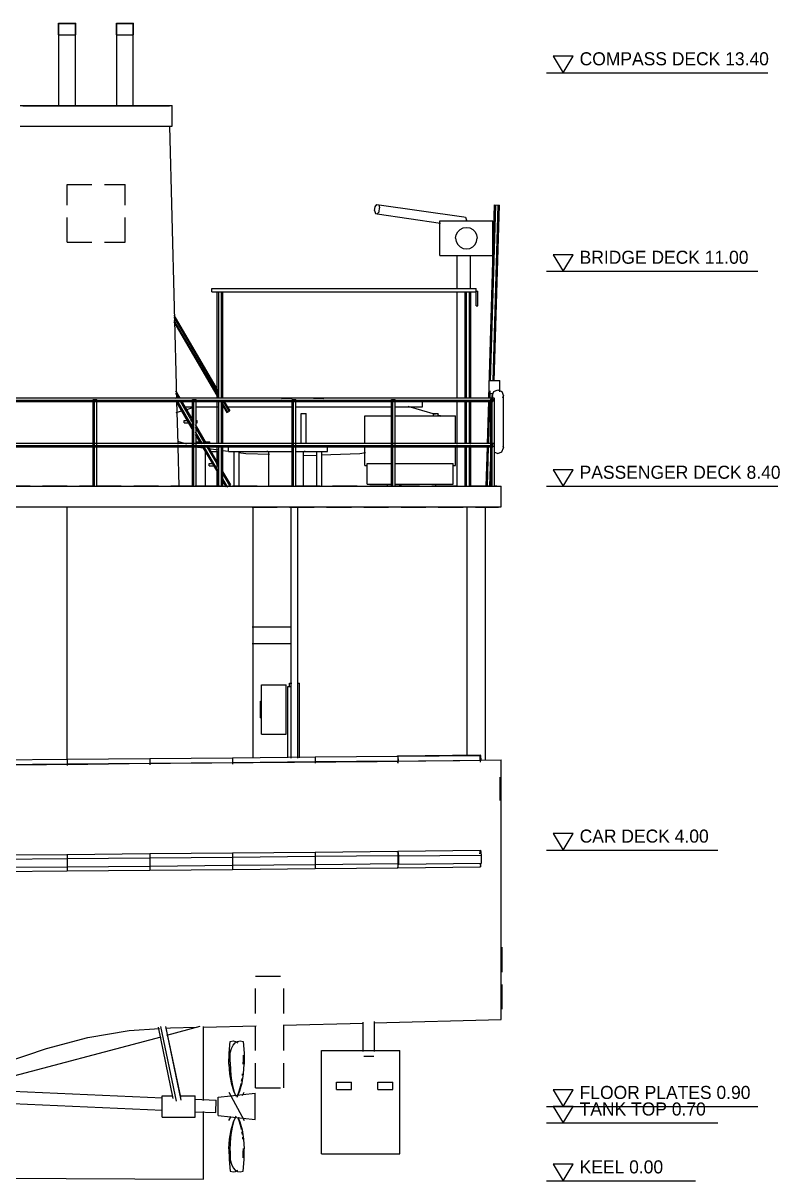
# Model space of a CAD drawing. Extents: x 5 to 836, y 5 to 589.
# Drawn here: x 321.2 to 412.7, y 159 to 299 of the extents above; entities that cross this region are included whole.
import ezdxf

# ---------------------------------------------------------------- set-up
doc = ezdxf.new("R2010")
doc.units = 0
doc.linetypes.add('DASHED', pattern=[4.5, 3, -1.5])
for name, color, linetype in [('DETAIL', 8, 'CONTINUOUS'), ('DIM', 3, 'CONTINUOUS'), ('MARKING', 4, 'DASHED'), ('OUTLINE', 7, 'CONTINUOUS'), ('TEXT', 7, 'CONTINUOUS')]:
    doc.layers.add(name, color=color, linetype=linetype)

msp = doc.modelspace()

# ---------------------------------------------------------------- linework, layer by layer
at = {"layer": 'DETAIL'}
for p, q in [((325.46, 299), (327.54, 299)), ((325.5, 298.95), (327.5, 298.95)), ((332.46, 299), (334.54, 299)), ((332.5, 298.95), (334.5, 298.95)), ((325.46, 297.6), (327.54, 297.6)), ((332.46, 297.6), (334.54, 297.6)), ((320.8, 289.05), (339.2, 289.05)), ((321.2, 289), (338.8, 289)), ((320.8, 286.55), (339.2, 286.55)), ((363.7, 276.34), (363.77, 276.8)), ((363.7, 276.34), (363.8, 275.98)), ((363.77, 276.8), (363.98, 277.07)), ((363.8, 275.98), (364.02, 275.93)), ((363.98, 277.07), (364.2, 277.02)), ((364.02, 275.93), (364.23, 276.2)), ((364.2, 277.02), (364.3, 276.66)), ((364.23, 276.2), (364.3, 276.66)), ((377.51, 253.64), (378.2, 277.01)), ((377.72, 255.74), (378.35, 277)), ((378.02, 255.73), (378.65, 277)), ((378.17, 255.72), (378.8, 276.99)), ((378.2, 277.01), (378.8, 276.99)), ((371.6, 270.9), (371.6, 275.1)), ((371.6, 275.1), (378, 275.1)), ((374.44, 275.52), (374.48, 275.57)), ((374.48, 275.57), (374.7, 275.52)), ((374.7, 275.52), (374.8, 275.16)), ((374.78, 275.03), (374.8, 275.16)), ((378, 270.9), (378, 275.1)), ((373.5, 273), (373.56, 273.4)), ((373.5, 273), (373.56, 272.6)), ((373.56, 273.4), (373.75, 273.76)), ((373.75, 273.76), (374.04, 274.05)), ((374.04, 274.05), (374.4, 274.24)), ((374.4, 274.24), (374.8, 274.3)), ((374.8, 274.3), (375.2, 274.24)), ((375.2, 274.24), (375.56, 274.05)), ((375.56, 274.05), (375.85, 273.76)), ((375.85, 273.76), (376.04, 273.4)), ((376.04, 273.4), (376.1, 273)), ((376.04, 272.6), (376.1, 273)), ((373.56, 272.6), (373.75, 272.24)), ((373.75, 272.24), (374.04, 271.95)), ((374.04, 271.95), (374.4, 271.76)), ((374.4, 271.76), (374.8, 271.7)), ((374.8, 271.7), (375.2, 271.76)), ((375.2, 271.76), (375.56, 271.95)), ((375.56, 271.95), (375.85, 272.24)), ((375.85, 272.24), (376.04, 272.6)), ((371.6, 270.9), (378, 270.9)), ((344, 266.5), (344, 266.9)), ((344, 266.9), (376, 266.9)), ((344, 266.5), (376, 266.5)), ((344.65, 253.63), (344.65, 266.5)), ((344.83, 253.63), (344.83, 266.5)), ((345.18, 253.63), (345.18, 266.5)), ((345.35, 253.63), (345.35, 266.5)), ((374.65, 253.63), (374.65, 266.5)), ((374.83, 253.63), (374.83, 266.5)), ((375.18, 253.63), (375.18, 266.5)), ((375.35, 253.63), (375.35, 266.5)), ((376, 264.8), (376, 266.9)), ((376, 266.6), (376.2, 266.6)), ((376.2, 264.8), (376.2, 266.6)), ((376, 264.8), (376.2, 264.8)), ((339.4, 263.68), (344.76, 254.51)), ((339.42, 263.45), (344.78, 254.28)), ((339.41, 262.88), (344.77, 253.71)), ((339.42, 263.05), (344.79, 253.88)), ((377.55, 254.2), (377.55, 255.8)), ((377.55, 255.8), (378.85, 255.8)), ((378.85, 254.41), (378.85, 255.8)), ((286.53, 253.7), (378, 253.7)), ((286.81, 253.42), (378, 253.42)), ((329.64, 253.5), (330.1, 253.5)), ((329.64, 243), (329.64, 253.5)), ((329.82, 243), (329.82, 253.5)), ((330.1, 243), (330.1, 253.5)), ((339.59, 254.55), (340.12, 253.65)), ((339.59, 253.66), (339.63, 253.6)), ((339.61, 254.24), (339.96, 253.63)), ((341.67, 253.5), (342.12, 253.5)), ((341.67, 243), (341.67, 253.5)), ((341.84, 243), (341.84, 253.5)), ((342.12, 243), (342.12, 253.5)), ((353.7, 253.5), (354.15, 253.5)), ((353.7, 243), (353.7, 253.5)), ((353.87, 243), (353.87, 253.5)), ((354.15, 243), (354.15, 253.5)), ((365.72, 253.5), (366.18, 253.5)), ((365.72, 243), (365.72, 253.5)), ((365.9, 243), (365.9, 253.5)), ((366.18, 243), (366.18, 253.5)), ((377.55, 254.2), (378.03, 254.2)), ((377.66, 253.64), (377.69, 254.55)), ((377.75, 253.5), (377.92, 253.74)), ((377.75, 253.5), (377.92, 253.26)), ((377.75, 253.5), (378.2, 253.5)), ((377.75, 243), (377.75, 253.5)), ((377.92, 253.74), (378.2, 253.65)), ((377.92, 243), (377.92, 253.5)), ((377.96, 253.63), (377.98, 254.26)), ((378, 253.25), (378, 253.7)), ((378.2, 243), (378.2, 253.65)), ((287.02, 253.25), (378, 253.25)), ((339.64, 253.28), (341.76, 249.67)), ((339.84, 253.24), (341.78, 249.92)), ((340.17, 253.27), (341.76, 250.56)), ((340.33, 253.29), (341.78, 250.81)), ((340.5, 252.73), (340.5, 253.27)), ((340.64, 252.6), (341.76, 252.6)), ((342.04, 252.6), (344.76, 252.6)), ((344.65, 248.11), (344.65, 253.28)), ((344.83, 248.11), (344.83, 253.28)), ((345.18, 248.11), (345.18, 253.28)), ((345.3, 252.8), (345.83, 251.9)), ((345.31, 252.98), (345.91, 251.95)), ((345.32, 252.6), (345.53, 252.6)), ((345.35, 248.11), (345.35, 253.28)), ((345.38, 253.26), (346.09, 252.05)), ((345.5, 253.25), (346.17, 252.1)), ((345.81, 252.6), (353.78, 252.6)), ((345.91, 251.95), (346.17, 252.1)), ((354.13, 252.6), (365.73, 252.6)), ((366.15, 252.6), (369.5, 252.6)), ((369.5, 252.6), (369.5, 253.27)), ((374.65, 248.11), (374.65, 253.28)), ((374.83, 248.11), (374.83, 253.28)), ((375.18, 248.11), (375.18, 253.28)), ((375.35, 248.11), (375.35, 253.28)), ((377.35, 248.12), (377.5, 253.29)), ((377.5, 248.11), (377.65, 253.29)), ((377.92, 253.26), (378.2, 253.35)), ((340.64, 250.65), (340.64, 250.95)), ((340.64, 250.95), (341.27, 250.95)), ((340.64, 250.65), (341.47, 250.65)), ((341.41, 250.95), (341.75, 250.95)), ((342.03, 250.95), (342.24, 250.95)), ((342.03, 250.65), (342.24, 250.65)), ((342.24, 250.65), (342.24, 250.95)), ((345.83, 251.9), (345.91, 251.95)), ((354.8, 251.8), (355.4, 251.8)), ((354.8, 248.14), (354.8, 251.8)), ((355.4, 248.14), (355.4, 251.8)), ((362.5, 248.16), (362.5, 251.5)), ((370.8, 251.46), (370.8, 251.8)), ((370.8, 251.8), (371.4, 251.8)), ((371.4, 251.46), (371.4, 251.8)), ((371.63, 251.54), (371.73, 251.44)), ((373.5, 248.16), (373.5, 251.5)), ((377.8, 248.1), (377.89, 251.11)), ((341.99, 250.45), (343.33, 248.16)), ((341.99, 249.56), (342.84, 248.11)), ((342, 250.13), (343.17, 248.14)), ((342, 249.24), (342.64, 248.16)), ((286.11, 247.92), (378, 247.92)), ((286.53, 248.2), (378, 248.2)), ((342.16, 248.11), (342.16, 248.35)), ((342.16, 248.35), (342.79, 248.35)), ((342.85, 247.8), (344.79, 244.48)), ((342.93, 248.35), (343.76, 248.35)), ((343.54, 247.8), (344.78, 245.69)), ((343.76, 248.11), (343.76, 248.35)), ((346, 247.2), (346, 247.8)), ((346, 247.8), (353.74, 247.8)), ((354.09, 247.8), (358, 247.8)), ((358, 247.2), (358, 247.8)), ((377.75, 248), (377.92, 248.24)), ((377.75, 248), (377.92, 247.76)), ((377.92, 248.24), (378.2, 248.15)), ((377.92, 247.76), (378.2, 247.85)), ((378, 247.75), (378, 248.2)), ((285.9, 247.75), (378, 247.75)), ((343.05, 247.75), (344.78, 244.79)), ((343.25, 247.2), (343.39, 247.2)), ((343.25, 243), (343.25, 247.2)), ((343.38, 247.78), (344.79, 245.37)), ((343.8, 247.2), (344.75, 247.2)), ((344.65, 243), (344.65, 247.76)), ((344.75, 245.82), (344.75, 247.2)), ((344.83, 243), (344.83, 247.76)), ((345.18, 243), (345.18, 247.76)), ((345.35, 243), (345.35, 247.76)), ((346, 247.2), (353.74, 247.2)), ((346.7, 243), (346.7, 247.2)), ((347.3, 243), (347.3, 247.2)), ((350.75, 247.2), (350.75, 247.27)), ((350.9, 243), (350.9, 247.2)), ((354.09, 247.2), (358, 247.2)), ((355.1, 243), (355.1, 247.2)), ((355.25, 247.2), (355.25, 247.27)), ((356.7, 243), (356.7, 247.2)), ((357.3, 243), (357.3, 247.2)), ((362.5, 245.5), (362.5, 247.75)), ((373.5, 245.5), (373.5, 247.75)), ((374.65, 243), (374.65, 247.76)), ((374.83, 243), (374.83, 247.76)), ((375.18, 243), (375.18, 247.76)), ((375.35, 243), (375.35, 247.76)), ((377.2, 243.01), (377.34, 247.77)), ((377.35, 243), (377.49, 247.76)), ((377.65, 243), (377.79, 247.75)), ((343.68, 245.75), (344.24, 245.75)), ((343.68, 245.45), (343.68, 245.75)), ((343.68, 245.45), (344.45, 245.45)), ((344.51, 245.75), (344.72, 245.75)), ((362.8, 243.25), (362.8, 245.75)), ((362.8, 245.75), (365.73, 245.75)), ((366.15, 245.75), (373.2, 245.75)), ((373.2, 243.25), (373.2, 245.75)), ((377.8, 242.99), (377.88, 245.79)), ((344.75, 243), (344.75, 244.79)), ((345.31, 244.78), (346.26, 243.15)), ((345.31, 243.89), (345.87, 242.92)), ((345.32, 244.46), (346.13, 243.08)), ((149, 243), (379, 243)), ((345.32, 243.57), (345.71, 242.91)), ((345.87, 242.92), (346.13, 243.08)), ((346.13, 243.08), (346.26, 243.15)), ((362.8, 243.25), (365.73, 243.25)), ((365.25, 243), (365.25, 243.28)), ((366.15, 243.25), (373.2, 243.25)), ((366.75, 243), (366.75, 243.28)), ((366.9, 243), (366.9, 243.28)), ((371.1, 243), (371.1, 243.28)), ((377.2, 243.01), (377.8, 242.99)), ((379, 240.5), (379, 243)), ((149, 240.5), (379, 240.5)), ((326.5, 209.92), (326.5, 240.5)), ((349, 210.13), (349, 240.5)), ((353.6, 210.12), (353.6, 240.49)), ((354.4, 210.12), (354.4, 240.49)), ((348.89, 226), (353.65, 226)), ((348.89, 224), (353.65, 224)), ((350, 213), (350, 219)), ((350, 219), (353, 219)), ((353, 213), (353, 219)), ((353.2, 210.15), (353.2, 218.8)), ((353.2, 218.8), (353.6, 218.8)), ((353.4, 218.71), (353.4, 219.2)), ((353.4, 219.2), (353.67, 219.2)), ((354.33, 219.2), (354.6, 219.2)), ((354.6, 210.17), (354.6, 219.2)), ((350, 213), (353, 213)), ((326.5, 209.99), (336.5, 210.07)), ((336.5, 210.07), (346.5, 210.16)), ((336.5, 210.07), (336.5, 209.31)), ((346.5, 210.16), (356.5, 210.26)), ((346.5, 210.16), (346.5, 209.4)), ((356.49, 210.26), (366.5, 210.36)), ((356.5, 210.26), (356.5, 209.7)), ((356.5, 210.26), (356.5, 210.06)), ((356.5, 210.26), (356.5, 209.49)), ((366.47, 210.39), (376.47, 210.5)), ((366.47, 210.39), (366.52, 210.34)), ((366.47, 210.32), (366.47, 210.39)), ((366.5, 210.36), (366.5, 209.8)), ((366.52, 210.34), (376.52, 210.45)), ((366.52, 210.34), (366.54, 209.77)), ((376.46, 209.96), (376.47, 210.5)), ((376.47, 210.5), (376.52, 210.45)), ((376.52, 210.45), (376.54, 209.88)), ((316.5, 209.91), (326.5, 209.99)), ((316.5, 209.35), (326.5, 209.43)), ((326.5, 209.99), (326.5, 209.22)), ((326.5, 209.43), (336.5, 209.51)), ((336.5, 209.51), (346.5, 209.6)), ((346.5, 209.6), (356.5, 209.7)), ((356.5, 209.7), (366.5, 209.8)), ((356.5, 209.7), (356.5, 209.49)), ((366.5, 209.8), (366.5, 209.53)), ((366.52, 209.58), (366.54, 209.77)), ((366.54, 209.77), (376.54, 209.88)), ((376.39, 209.95), (376.46, 209.96)), ((376.46, 209.96), (376.48, 209.83)), ((376.51, 209.63), (376.54, 209.88)), ((379, 178.51), (379, 209.9)), ((378.9, 205), (378.9, 207.8)), ((356.49, 198.76), (366.49, 198.86)), ((366.48, 198.73), (366.5, 198.86)), ((366.49, 198.86), (366.5, 198.36)), ((366.49, 198.86), (366.49, 198.8)), ((366.5, 198.86), (376.5, 198.97)), ((366.5, 198.86), (366.57, 198.29)), ((376.43, 198.54), (376.5, 198.97)), ((376.5, 198.97), (376.57, 198.4)), ((378.93, 199), (379, 199)), ((316.49, 198.41), (326.49, 198.48)), ((316.5, 197.91), (326.5, 197.98)), ((326.49, 198.48), (336.49, 198.57)), ((326.49, 198.49), (326.51, 196.48)), ((326.5, 197.98), (336.5, 198.07)), ((336.49, 198.57), (346.49, 198.66)), ((336.49, 198.57), (336.51, 196.57)), ((336.5, 198.07), (346.5, 198.16)), ((346.49, 198.66), (356.49, 198.76)), ((346.49, 198.66), (346.51, 196.66)), ((346.5, 198.16), (356.5, 198.26)), ((356.49, 198.76), (356.5, 198.25)), ((356.49, 198.76), (356.49, 198.69)), ((356.49, 198.76), (356.51, 196.76)), ((356.5, 198.25), (366.5, 198.36)), ((356.5, 198.25), (356.51, 197.25)), ((366.5, 198.36), (366.51, 197.36)), ((366.57, 198.29), (376.57, 198.4)), ((366.57, 198.29), (366.57, 197.29)), ((366.57, 197.29), (376.57, 197.4)), ((376.5, 196.97), (376.57, 197.4)), ((376.57, 198.4), (376.57, 197.4)), ((316.5, 196.91), (326.5, 196.98)), ((316.51, 196.41), (326.51, 196.48)), ((326.5, 196.98), (336.5, 197.07)), ((326.51, 196.48), (336.51, 196.57)), ((336.5, 197.07), (346.5, 197.16)), ((336.51, 196.57), (346.51, 196.66)), ((346.5, 197.16), (356.5, 197.26)), ((346.51, 196.66), (356.51, 196.76)), ((356.51, 197.25), (366.51, 197.36)), ((356.51, 197.25), (356.51, 196.76)), ((356.51, 196.88), (356.51, 196.76)), ((356.51, 196.76), (366.51, 196.86)), ((366.49, 196.99), (366.5, 196.86)), ((366.5, 196.86), (366.57, 197.29)), ((366.5, 196.86), (376.5, 196.97)), ((366.51, 197.36), (366.51, 196.86)), ((366.51, 196.99), (366.51, 196.86)), ((376.46, 197.29), (376.5, 196.97)), ((314.95, 170.34), (337.86, 176.43)), ((337.49, 177.57), (339.29, 168.94)), ((337.8, 177.67), (339.69, 168.63)), ((338.38, 177.65), (340.24, 168.75)), ((338.41, 177.67), (340.2, 169.11)), ((338.54, 176.61), (342.59, 177.69)), ((343, 168.71), (343, 177.66)), ((357.25, 162.25), (357.25, 174.75)), ((357.25, 174.75), (366.75, 174.75)), ((362.39, 174.07), (363.61, 174.07)), ((366.75, 162.25), (366.75, 174.75)), ((359.1, 170.05), (359.1, 170.95)), ((359.1, 170.95), (360.9, 170.95)), ((360.9, 170.05), (360.9, 170.95)), ((364.1, 170.95), (365.9, 170.95)), ((364.1, 170.05), (364.1, 170.95)), ((365.9, 170.05), (365.9, 170.95)), ((349.25, 166.4), (349.25, 169.6)), ((359.1, 170.05), (360.9, 170.05)), ((364.1, 170.05), (365.9, 170.05)), ((338, 166.7), (338, 169.3)), ((342, 166.7), (342, 169.3)), ((344.47, 167.26), (344.53, 168.75)), ((344.75, 166.9), (344.75, 169.1)), ((343, 159.2), (343, 167.38)), ((357.25, 162.25), (366.75, 162.25)), ((279.11, 159.48), (343, 159.2))]:
    msp.add_line(p, q, dxfattribs=at)
at = {"layer": 'DIM'}
for p, q in [((387.7, 295), (385.3, 295)), ((385.3, 295), (386.5, 293)), ((386.5, 293), (387.7, 295)), ((384.5, 293), (411.28, 293)), ((387.7, 271), (385.3, 271)), ((385.3, 271), (386.5, 269)), ((386.5, 269), (387.7, 271)), ((384.5, 269), (410.07, 269)), ((387.7, 245), (385.3, 245)), ((385.3, 245), (386.5, 243)), ((386.5, 243), (387.7, 245)), ((384.5, 243), (412.49, 243)), ((387.7, 201), (385.3, 201)), ((385.3, 201), (386.5, 199)), ((386.5, 199), (387.7, 201)), ((384.5, 199), (405.23, 199)), ((387.7, 170), (385.3, 170)), ((385.3, 170), (386.5, 168)), ((386.5, 168), (387.7, 170)), ((384.5, 168), (410.07, 168)), ((387.7, 168), (385.3, 168)), ((385.3, 168), (386.5, 166)), ((386.5, 166), (387.7, 168)), ((384.5, 166), (405.23, 166)), ((387.7, 161), (385.3, 161)), ((385.3, 161), (386.5, 159)), ((386.5, 159), (387.7, 161)), ((384.5, 159), (402.5, 159))]:
    msp.add_line(p, q, dxfattribs=at)
at = {"layer": 'MARKING'}
for p, q in [((326.5, 272.5), (326.5, 279.5)), ((326.5, 279.5), (333.5, 279.5)), ((333.5, 272.5), (333.5, 279.5)), ((326.5, 272.5), (333.5, 272.5)), ((319, 243.05), (329.77, 243.05)), ((319, 243), (329.77, 243)), ((330.05, 243.05), (341.72, 243.05)), ((330.05, 243), (341.72, 243)), ((342, 243.05), (353.75, 243.05)), ((342, 243), (353.75, 243)), ((354.1, 243.05), (365.77, 243.05)), ((354.1, 243), (365.77, 243)), ((366.12, 243.05), (377.87, 243.05)), ((366.12, 243), (377.87, 243)), ((378.15, 243.05), (378.5, 243.05)), ((378.15, 243), (378.5, 243)), ((378.5, 243), (378.5, 243.05)), ((348.89, 240.5), (378.7, 240.5)), ((348.89, 240.45), (378.7, 240.45)), ((378.7, 240.45), (378.7, 240.5)), ((349.9, 215), (349.9, 217)), ((349.9, 217), (350, 217)), ((350, 215), (350, 217)), ((349.9, 215), (350, 215)), ((379.13, 179.75), (379.13, 187.25)), ((349.3, 183.75), (352.7, 183.75)), ((349.3, 170.25), (349.3, 183.75)), ((352.7, 170.25), (352.7, 183.75)), ((349.3, 170.25), (352.7, 170.25))]:
    msp.add_line(p, q, dxfattribs=at)
at = {"layer": 'OUTLINE'}
for p, q in [((325.46, 297.6), (325.46, 299)), ((325.5, 288.91), (325.5, 298.95)), ((327.5, 288.91), (327.5, 298.95)), ((327.54, 297.6), (327.54, 299)), ((332.46, 297.6), (332.46, 299)), ((332.5, 288.91), (332.5, 298.95)), ((334.5, 288.91), (334.5, 298.95)), ((334.54, 297.6), (334.54, 299)), ((321.2, 288.93), (321.2, 289)), ((338.8, 289), (338.8, 288.93)), ((339.2, 286.55), (339.2, 289.05)), ((338.86, 286.55), (339.72, 253.63)), ((363.98, 277.07), (374.48, 275.57)), ((364.02, 275.93), (371.68, 274.83)), ((378.2, 277.01), (378.8, 276.99)), ((373.7, 266.83), (373.7, 270.95)), ((375.3, 266.83), (375.3, 270.95)), ((373.7, 253.62), (373.7, 266.55)), ((375.3, 253.62), (375.3, 266.55)), ((352.43, 253.6), (355, 253.7)), ((355, 253.7), (357.57, 253.6)), ((377.9, 253.95), (378.11, 254.44)), ((377.9, 253.63), (377.9, 253.95)), ((377.9, 253.95), (377.98, 253.77)), ((378.11, 254.44), (378.6, 254.64)), ((378.6, 254.64), (379.09, 254.44)), ((379.09, 254.44), (379.3, 253.95)), ((379.2, 253.71), (379.3, 253.95)), ((379.3, 247.65), (379.3, 253.95)), ((339.69, 251.92), (340.49, 252.16)), ((339.73, 253.28), (339.87, 248.1)), ((340.82, 252.25), (341.74, 252.52)), ((345.83, 251.9), (346, 252)), ((345.91, 251.95), (346.17, 252.1)), ((367.73, 252.67), (371.03, 251.71)), ((373.7, 248.1), (373.7, 253.27)), ((375.3, 248.1), (375.3, 253.27)), ((362.5, 251.5), (365.77, 251.5)), ((366.12, 251.5), (373.5, 251.5)), ((371.3, 251.64), (371.63, 251.54)), ((339.83, 248.44), (340.95, 248.11)), ((379.2, 247.89), (379.3, 247.65)), ((339.88, 247.75), (340, 243)), ((342.07, 247.78), (342.27, 247.73)), ((342.27, 247.73), (343.03, 247.63)), ((343.65, 247.55), (344.75, 247.4)), ((345.29, 247.33), (346.74, 247.14)), ((347.22, 247.08), (348.11, 246.97)), ((348.11, 246.97), (350.96, 246.86)), ((355, 246.7), (356.74, 246.77)), ((357.23, 246.79), (361.89, 246.97)), ((361.89, 246.97), (362.58, 247.06)), ((373.7, 243), (373.7, 247.75)), ((375.3, 243), (375.3, 247.75)), ((378.11, 247.16), (378.6, 246.96)), ((378.6, 246.96), (379.09, 247.16)), ((379.09, 247.16), (379.3, 247.65)), ((362.5, 245.5), (362.85, 245.5)), ((373.15, 245.5), (373.5, 245.5)), ((346, 243), (346.26, 243.15)), ((374.9, 210.41), (374.9, 240.5)), ((377.1, 209.85), (377.1, 240.5)), ((319, 209.33), (324, 209.36)), ((324, 209.36), (329, 209.4)), ((329, 209.4), (334, 209.45)), ((334, 209.45), (339, 209.49)), ((339, 209.49), (344, 209.54)), ((344, 209.54), (349, 209.58)), ((349, 209.58), (354, 209.63)), ((354, 209.63), (359, 209.68)), ((359, 209.68), (364, 209.73)), ((364, 209.73), (369, 209.79)), ((369, 209.79), (374, 209.84)), ((374, 209.84), (379, 209.9)), ((378.93, 209.7), (379, 209.7)), ((379, 199), (379, 209.7)), ((352.61, 177.84), (362.33, 178.08)), ((362.3, 174.63), (362.3, 178.19)), ((363.65, 178.12), (379, 178.5)), ((363.7, 174.63), (363.7, 178.26)), ((329, 176.32), (334, 177.19)), ((334, 177.19), (337.68, 177.42)), ((338.44, 177.47), (339, 177.5)), ((339, 177.5), (342.12, 177.58)), ((342.96, 177.6), (349.35, 177.76)), ((319, 173.32), (324, 175)), ((324, 175), (329, 176.32)), ((346.09, 174.43), (346.21, 175.84)), ((346.21, 175.84), (346.57, 175.92)), ((346.21, 174.47), (346.38, 175)), ((346.38, 175), (346.59, 175.41)), ((346.57, 175.92), (346.88, 175.87)), ((346.59, 175.41), (346.84, 175.7)), ((346.84, 175.7), (347.12, 175.87)), ((346.88, 175.87), (347.16, 175.7)), ((347.12, 175.87), (347.43, 175.92)), ((347.43, 175.92), (347.79, 175.84)), ((347.79, 175.84), (347.91, 174.43)), ((346.07, 173.13), (346.09, 174.43)), ((346.2, 173.37), (346.21, 174.47)), ((347.79, 174.2), (347.8, 173.37)), ((347.91, 174.43), (347.93, 173.13)), ((346.07, 173.13), (346.15, 171.94)), ((346.2, 173.37), (346.24, 172.34)), ((346.24, 172.34), (346.34, 171.39)), ((347.79, 173.1), (347.8, 173.37)), ((347.85, 171.94), (347.93, 173.13)), ((346.15, 171.94), (346.33, 170.85)), ((346.33, 170.85), (346.61, 169.87)), ((346.34, 171.39), (346.5, 170.52)), ((347.39, 169.87), (347.67, 170.85)), ((347.59, 171.06), (347.66, 171.39)), ((347.67, 170.85), (347.85, 171.94)), ((347.69, 171.73), (347.71, 171.94)), ((314.93, 170.07), (338.04, 169.04)), ((344.75, 169.1), (349.25, 169.6)), ((346.07, 169.71), (347.93, 166.29)), ((346.5, 170.52), (346.72, 169.72)), ((346.61, 169.87), (346.89, 169.25)), ((346.72, 169.72), (346.91, 169.24)), ((347.06, 169.12), (347.39, 169.87)), ((347.12, 169.3), (347.28, 169.72)), ((347.28, 169.72), (347.5, 170.52)), ((347.5, 170.52), (347.54, 170.79)), ((347.72, 169.32), (347.93, 169.71)), ((314.93, 168.56), (338.04, 167.54)), ((338, 169.3), (339.24, 169.3)), ((340.14, 169.3), (342, 169.3)), ((341.95, 168.86), (344.53, 168.75)), ((344.47, 167.25), (344.53, 168.75)), ((338, 166.7), (342, 166.7)), ((341.95, 167.36), (344.47, 167.25)), ((344.75, 166.9), (349.25, 166.4)), ((346.07, 166.29), (346.34, 166.8)), ((346.61, 166.13), (346.89, 166.75)), ((346.72, 166.28), (346.95, 166.88)), ((347.12, 166.7), (347.28, 166.28)), ((347.14, 166.69), (347.39, 166.13)), ((346.33, 165.15), (346.61, 166.13)), ((346.34, 164.61), (346.5, 165.48)), ((346.5, 165.48), (346.72, 166.28)), ((347.28, 166.28), (347.5, 165.48)), ((347.39, 166.13), (347.67, 165.15)), ((347.5, 165.48), (347.54, 165.21)), ((346.07, 162.87), (346.15, 164.06)), ((346.15, 164.06), (346.33, 165.15)), ((346.24, 163.66), (346.34, 164.61)), ((347.59, 164.94), (347.66, 164.61)), ((347.67, 165.15), (347.85, 164.06)), ((347.69, 164.27), (347.71, 164.06)), ((347.85, 164.06), (347.93, 162.87)), ((346.07, 162.87), (346.09, 161.57)), ((346.2, 162.63), (346.24, 163.66)), ((346.2, 162.63), (346.21, 161.53)), ((347.79, 162.9), (347.8, 162.63)), ((347.79, 161.8), (347.8, 162.63)), ((347.91, 161.57), (347.93, 162.87)), ((346.09, 161.57), (346.21, 160.16)), ((346.21, 161.53), (346.38, 161)), ((346.38, 161), (346.59, 160.59)), ((347.79, 160.16), (347.91, 161.57)), ((346.21, 160.16), (346.57, 160.08)), ((346.57, 160.08), (346.88, 160.13)), ((346.59, 160.59), (346.84, 160.3)), ((346.84, 160.3), (347.12, 160.13)), ((346.88, 160.13), (347.16, 160.3)), ((347.12, 160.13), (347.43, 160.08)), ((347.43, 160.08), (347.79, 160.16))]:
    msp.add_line(p, q, dxfattribs=at)

# ---------------------------------------------------------------- texts
at = {"layer": 'TEXT'}
for s, p in [('COMPASS DECK 13.40', (388.5, 293.9)), ('BRIDGE DECK 11.00', (388.5, 269.9)), ('PASSENGER DECK 8.40', (388.5, 243.9)), ('CAR DECK 4.00', (388.5, 199.9)), ('FLOOR PLATES 0.90', (388.5, 168.9)), ('TANK TOP 0.70', (388.5, 166.9)), ('KEEL 0.00', (388.5, 159.9))]:
    msp.add_text(s, height=1.58, dxfattribs=at).set_placement(p)

doc.saveas('drawing.dxf')
